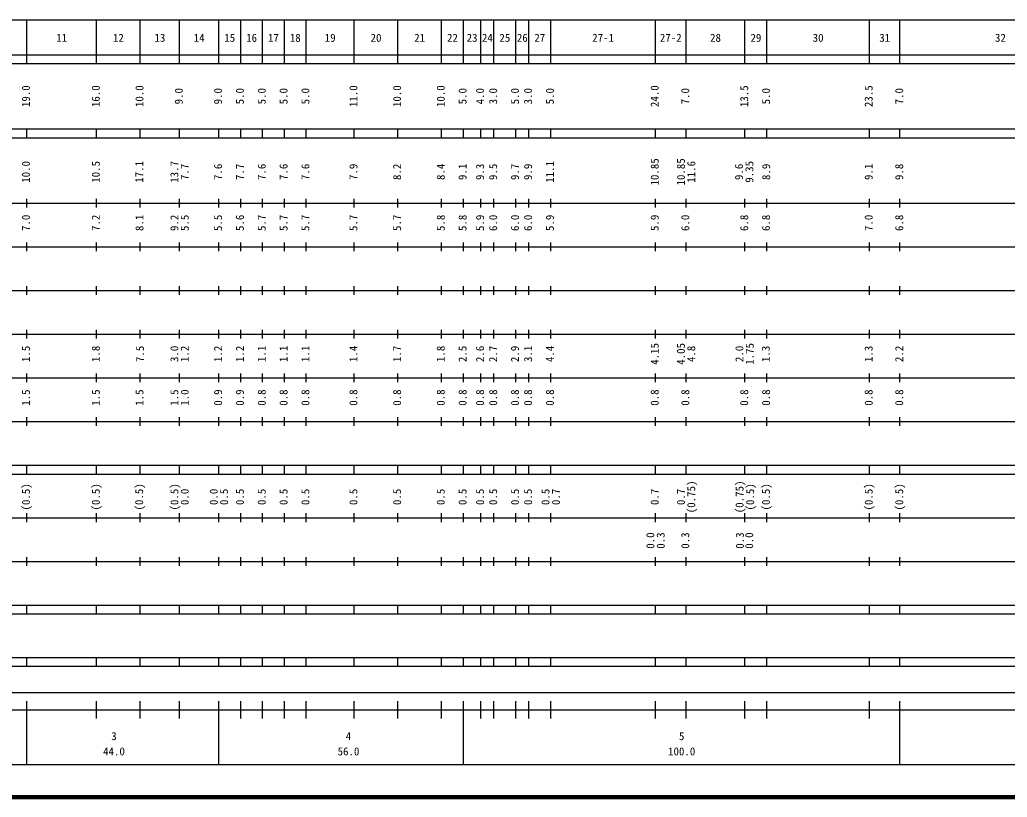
# Model space of a CAD drawing. Units: millimetres, scale not verified. Extents: x 40000 to 680000, y 20000 to 380000.
# Drawn here: x 266404 to 492564, y 20000 to 198000 of the extents above; entities that cross this region are included whole.
import ezdxf
from ezdxf.enums import TextEntityAlignment as Align

# ---------------------------------------------------------------- set-up
doc = ezdxf.new("R2010")
doc.units = ezdxf.units.MM
doc.header["$LTSCALE"] = 1000
doc.layers.add('M-TTL', color=2, linetype='Continuous', lineweight=140)
doc.layers.add('M-TTL-BAND', color=7, linetype='Continuous', lineweight=25)
doc.styles.add('ＭＳ ゴシック', font='')
doc.styles.get('ＭＳ ゴシック').set_extended_font_data('MS Gothic')

msp = doc.modelspace()

# ---------------------------------------------------------------- linework, layer by layer
at = {"layer": 'M-TTL'}
msp.add_line((40000, 20000), (680000, 20000), dxfattribs=at)
at = {"layer": 'M-TTL-BAND'}
for p, q in [((68000, 198000), (579000, 198000)), ((268000, 188000), (268000, 198000)), ((284000, 188000), (284000, 198000)), ((294000, 188000), (294000, 198000)), ((303000, 188000), (303000, 198000)), ((312000, 188000), (312000, 198000)), ((317000, 188000), (317000, 198000)), ((322000, 188000), (322000, 198000)), ((327000, 188000), (327000, 198000)), ((332000, 188000), (332000, 198000)), ((343000, 188000), (343000, 198000)), ((353000, 188000), (353000, 198000)), ((363000, 188000), (363000, 198000)), ((368000, 188000), (368000, 198000)), ((372000, 188000), (372000, 198000)), ((375000, 188000), (375000, 198000)), ((380000, 188000), (380000, 198000)), ((383000, 188000), (383000, 198000)), ((388000, 188000), (388000, 198000)), ((412000, 188000), (412000, 198000)), ((419000, 188000), (419000, 198000)), ((432500, 188000), (432500, 198000)), ((437500, 188000), (437500, 198000)), ((461000, 188000), (461000, 198000)), ((468000, 188000), (468000, 198000)), ((40000, 190000), (579000, 190000)), ((40000, 188000), (579000, 188000)), ((40000, 173000), (579000, 173000)), ((268000, 171000), (268000, 173000)), ((284000, 171000), (284000, 173000)), ((294000, 171000), (294000, 173000)), ((303000, 171000), (303000, 173000)), ((312000, 171000), (312000, 173000)), ((317000, 171000), (317000, 173000)), ((322000, 171000), (322000, 173000)), ((327000, 171000), (327000, 173000)), ((332000, 171000), (332000, 173000)), ((343000, 171000), (343000, 173000)), ((353000, 171000), (353000, 173000)), ((363000, 171000), (363000, 173000)), ((368000, 171000), (368000, 173000)), ((372000, 171000), (372000, 173000)), ((375000, 171000), (375000, 173000)), ((380000, 171000), (380000, 173000)), ((383000, 171000), (383000, 173000)), ((388000, 171000), (388000, 173000)), ((412000, 171000), (412000, 173000)), ((419000, 171000), (419000, 173000)), ((432500, 171000), (432500, 173000)), ((437500, 171000), (437500, 173000)), ((461000, 171000), (461000, 173000)), ((468000, 171000), (468000, 173000)), ((40000, 171000), (579000, 171000)), ((268000, 155000), (268000, 157000)), ((284000, 155000), (284000, 157000)), ((294000, 155000), (294000, 157000)), ((303000, 155000), (303000, 157000)), ((312000, 155000), (312000, 157000)), ((317000, 155000), (317000, 157000)), ((322000, 155000), (322000, 157000)), ((327000, 155000), (327000, 157000)), ((332000, 155000), (332000, 157000)), ((343000, 155000), (343000, 157000)), ((353000, 155000), (353000, 157000)), ((363000, 155000), (363000, 157000)), ((368000, 155000), (368000, 157000)), ((372000, 155000), (372000, 157000)), ((375000, 155000), (375000, 157000)), ((380000, 155000), (380000, 157000)), ((383000, 155000), (383000, 157000)), ((388000, 155000), (388000, 157000)), ((412000, 155000), (412000, 157000)), ((419000, 155000), (419000, 157000)), ((432500, 155000), (432500, 157000)), ((437500, 155000), (437500, 157000)), ((461000, 155000), (461000, 157000)), ((468000, 155000), (468000, 157000)), ((40000, 156000), (579000, 156000)), ((46000, 146000), (579000, 146000)), ((268000, 145000), (268000, 147000)), ((284000, 145000), (284000, 147000)), ((294000, 145000), (294000, 147000)), ((303000, 145000), (303000, 147000)), ((312000, 145000), (312000, 147000)), ((317000, 145000), (317000, 147000)), ((322000, 145000), (322000, 147000)), ((327000, 145000), (327000, 147000)), ((332000, 145000), (332000, 147000)), ((343000, 145000), (343000, 147000)), ((353000, 145000), (353000, 147000)), ((363000, 145000), (363000, 147000)), ((368000, 145000), (368000, 147000)), ((372000, 145000), (372000, 147000)), ((375000, 145000), (375000, 147000)), ((380000, 145000), (380000, 147000)), ((383000, 145000), (383000, 147000)), ((388000, 145000), (388000, 147000)), ((412000, 145000), (412000, 147000)), ((419000, 145000), (419000, 147000)), ((432500, 145000), (432500, 147000)), ((437500, 145000), (437500, 147000)), ((461000, 145000), (461000, 147000)), ((468000, 145000), (468000, 147000)), ((52000, 136000), (579000, 136000)), ((268000, 135000), (268000, 137000)), ((284000, 135000), (284000, 137000)), ((294000, 135000), (294000, 137000)), ((303000, 135000), (303000, 137000)), ((312000, 135000), (312000, 137000)), ((317000, 135000), (317000, 137000)), ((322000, 135000), (322000, 137000)), ((327000, 135000), (327000, 137000)), ((332000, 135000), (332000, 137000)), ((343000, 135000), (343000, 137000)), ((353000, 135000), (353000, 137000)), ((363000, 135000), (363000, 137000)), ((368000, 135000), (368000, 137000)), ((372000, 135000), (372000, 137000)), ((375000, 135000), (375000, 137000)), ((380000, 135000), (380000, 137000)), ((383000, 135000), (383000, 137000)), ((388000, 135000), (388000, 137000)), ((412000, 135000), (412000, 137000)), ((419000, 135000), (419000, 137000)), ((432500, 135000), (432500, 137000)), ((437500, 135000), (437500, 137000)), ((461000, 135000), (461000, 137000)), ((468000, 135000), (468000, 137000)), ((268000, 125000), (268000, 127000)), ((284000, 125000), (284000, 127000)), ((294000, 125000), (294000, 127000)), ((303000, 125000), (303000, 127000)), ((312000, 125000), (312000, 127000)), ((317000, 125000), (317000, 127000)), ((322000, 125000), (322000, 127000)), ((327000, 125000), (327000, 127000)), ((332000, 125000), (332000, 127000)), ((343000, 125000), (343000, 127000)), ((353000, 125000), (353000, 127000)), ((363000, 125000), (363000, 127000)), ((368000, 125000), (368000, 127000)), ((372000, 125000), (372000, 127000)), ((375000, 125000), (375000, 127000)), ((380000, 125000), (380000, 127000)), ((383000, 125000), (383000, 127000)), ((388000, 125000), (388000, 127000)), ((412000, 125000), (412000, 127000)), ((419000, 125000), (419000, 127000)), ((432500, 125000), (432500, 127000)), ((437500, 125000), (437500, 127000)), ((461000, 125000), (461000, 127000)), ((468000, 125000), (468000, 127000)), ((46000, 126000), (579000, 126000)), ((52000, 116000), (579000, 116000)), ((268000, 115000), (268000, 117000)), ((284000, 115000), (284000, 117000)), ((294000, 115000), (294000, 117000)), ((303000, 115000), (303000, 117000)), ((312000, 115000), (312000, 117000)), ((317000, 115000), (317000, 117000)), ((322000, 115000), (322000, 117000)), ((327000, 115000), (327000, 117000)), ((332000, 115000), (332000, 117000)), ((343000, 115000), (343000, 117000)), ((353000, 115000), (353000, 117000)), ((363000, 115000), (363000, 117000)), ((368000, 115000), (368000, 117000)), ((372000, 115000), (372000, 117000)), ((375000, 115000), (375000, 117000)), ((380000, 115000), (380000, 117000)), ((383000, 115000), (383000, 117000)), ((388000, 115000), (388000, 117000)), ((412000, 115000), (412000, 117000)), ((419000, 115000), (419000, 117000)), ((432500, 115000), (432500, 117000)), ((437500, 115000), (437500, 117000)), ((461000, 115000), (461000, 117000)), ((468000, 115000), (468000, 117000)), ((268000, 105000), (268000, 107000)), ((284000, 105000), (284000, 107000)), ((294000, 105000), (294000, 107000)), ((303000, 105000), (303000, 107000)), ((312000, 105000), (312000, 107000)), ((317000, 105000), (317000, 107000)), ((322000, 105000), (322000, 107000)), ((327000, 105000), (327000, 107000)), ((332000, 105000), (332000, 107000)), ((343000, 105000), (343000, 107000)), ((353000, 105000), (353000, 107000)), ((363000, 105000), (363000, 107000)), ((368000, 105000), (368000, 107000)), ((372000, 105000), (372000, 107000)), ((375000, 105000), (375000, 107000)), ((380000, 105000), (380000, 107000)), ((383000, 105000), (383000, 107000)), ((388000, 105000), (388000, 107000)), ((412000, 105000), (412000, 107000)), ((419000, 105000), (419000, 107000)), ((432500, 105000), (432500, 107000)), ((437500, 105000), (437500, 107000)), ((461000, 105000), (461000, 107000)), ((468000, 105000), (468000, 107000)), ((46000, 106000), (579000, 106000)), ((40000, 96000), (579000, 96000)), ((268000, 94000), (268000, 96000)), ((284000, 94000), (284000, 96000)), ((294000, 94000), (294000, 96000)), ((303000, 94000), (303000, 96000)), ((312000, 94000), (312000, 96000)), ((317000, 94000), (317000, 96000)), ((322000, 94000), (322000, 96000)), ((327000, 94000), (327000, 96000)), ((332000, 94000), (332000, 96000)), ((343000, 94000), (343000, 96000)), ((353000, 94000), (353000, 96000)), ((363000, 94000), (363000, 96000)), ((368000, 94000), (368000, 96000)), ((372000, 94000), (372000, 96000)), ((375000, 94000), (375000, 96000)), ((380000, 94000), (380000, 96000)), ((383000, 94000), (383000, 96000)), ((388000, 94000), (388000, 96000)), ((412000, 94000), (412000, 96000)), ((419000, 94000), (419000, 96000)), ((432500, 94000), (432500, 96000)), ((437500, 94000), (437500, 96000)), ((461000, 94000), (461000, 96000)), ((468000, 94000), (468000, 96000)), ((40000, 94000), (579000, 94000)), ((49000, 84000), (579000, 84000)), ((268000, 83000), (268000, 85000)), ((284000, 83000), (284000, 85000)), ((294000, 83000), (294000, 85000)), ((303000, 83000), (303000, 85000)), ((312000, 83000), (312000, 85000)), ((317000, 83000), (317000, 85000)), ((322000, 83000), (322000, 85000)), ((327000, 83000), (327000, 85000)), ((332000, 83000), (332000, 85000)), ((343000, 83000), (343000, 85000)), ((353000, 83000), (353000, 85000)), ((363000, 83000), (363000, 85000)), ((368000, 83000), (368000, 85000)), ((372000, 83000), (372000, 85000)), ((375000, 83000), (375000, 85000)), ((380000, 83000), (380000, 85000)), ((383000, 83000), (383000, 85000)), ((388000, 83000), (388000, 85000)), ((412000, 83000), (412000, 85000)), ((419000, 83000), (419000, 85000)), ((432500, 83000), (432500, 85000)), ((437500, 83000), (437500, 85000)), ((461000, 83000), (461000, 85000)), ((468000, 83000), (468000, 85000)), ((268000, 73000), (268000, 75000)), ((284000, 73000), (284000, 75000)), ((294000, 73000), (294000, 75000)), ((303000, 73000), (303000, 75000)), ((312000, 73000), (312000, 75000)), ((317000, 73000), (317000, 75000)), ((322000, 73000), (322000, 75000)), ((327000, 73000), (327000, 75000)), ((332000, 73000), (332000, 75000)), ((343000, 73000), (343000, 75000)), ((353000, 73000), (353000, 75000)), ((363000, 73000), (363000, 75000)), ((368000, 73000), (368000, 75000)), ((372000, 73000), (372000, 75000)), ((375000, 73000), (375000, 75000)), ((380000, 73000), (380000, 75000)), ((383000, 73000), (383000, 75000)), ((388000, 73000), (388000, 75000)), ((412000, 73000), (412000, 75000)), ((419000, 73000), (419000, 75000)), ((432500, 73000), (432500, 75000)), ((437500, 73000), (437500, 75000)), ((461000, 73000), (461000, 75000)), ((468000, 73000), (468000, 75000)), ((40000, 74000), (579000, 74000)), ((40000, 64000), (579000, 64000)), ((268000, 62000), (268000, 64000)), ((284000, 62000), (284000, 64000)), ((294000, 62000), (294000, 64000)), ((303000, 62000), (303000, 64000)), ((312000, 62000), (312000, 64000)), ((317000, 62000), (317000, 64000)), ((322000, 62000), (322000, 64000)), ((327000, 62000), (327000, 64000)), ((332000, 62000), (332000, 64000)), ((343000, 62000), (343000, 64000)), ((353000, 62000), (353000, 64000)), ((363000, 62000), (363000, 64000)), ((368000, 62000), (368000, 64000)), ((372000, 62000), (372000, 64000)), ((375000, 62000), (375000, 64000)), ((380000, 62000), (380000, 64000)), ((383000, 62000), (383000, 64000)), ((388000, 62000), (388000, 64000)), ((412000, 62000), (412000, 64000)), ((419000, 62000), (419000, 64000)), ((432500, 62000), (432500, 64000)), ((437500, 62000), (437500, 64000)), ((461000, 62000), (461000, 64000)), ((468000, 62000), (468000, 64000)), ((40000, 62000), (579000, 62000)), ((40000, 52000), (579000, 52000)), ((40000, 50000), (579000, 50000)), ((268000, 50000), (268000, 52000)), ((284000, 50000), (284000, 52000)), ((294000, 50000), (294000, 52000)), ((303000, 50000), (303000, 52000)), ((312000, 50000), (312000, 52000)), ((317000, 50000), (317000, 52000)), ((322000, 50000), (322000, 52000)), ((327000, 50000), (327000, 52000)), ((332000, 50000), (332000, 52000)), ((343000, 50000), (343000, 52000)), ((353000, 50000), (353000, 52000)), ((363000, 50000), (363000, 52000)), ((368000, 50000), (368000, 52000)), ((372000, 50000), (372000, 52000)), ((375000, 50000), (375000, 52000)), ((380000, 50000), (380000, 52000)), ((383000, 50000), (383000, 52000)), ((388000, 50000), (388000, 52000)), ((412000, 50000), (412000, 52000)), ((419000, 50000), (419000, 52000)), ((432500, 50000), (432500, 52000)), ((437500, 50000), (437500, 52000)), ((461000, 50000), (461000, 52000)), ((468000, 50000), (468000, 52000)), ((71000, 44000), (565000, 44000)), ((268000, 27500), (268000, 42000)), ((284000, 38000), (284000, 42000)), ((294000, 38000), (294000, 42000)), ((303000, 38000), (303000, 42000)), ((312000, 27500), (312000, 42000)), ((317000, 38000), (317000, 42000)), ((322000, 38000), (322000, 42000)), ((327000, 38000), (327000, 42000)), ((332000, 38000), (332000, 42000)), ((343000, 38000), (343000, 42000)), ((353000, 38000), (353000, 42000)), ((363000, 38000), (363000, 42000)), ((368000, 27500), (368000, 42000)), ((372000, 38000), (372000, 42000)), ((375000, 38000), (375000, 42000)), ((380000, 38000), (380000, 42000)), ((383000, 38000), (383000, 42000)), ((388000, 38000), (388000, 42000)), ((412000, 38000), (412000, 42000)), ((419000, 38000), (419000, 42000)), ((432500, 38000), (432500, 42000)), ((437500, 38000), (437500, 42000)), ((461000, 38000), (461000, 42000)), ((468000, 27500), (468000, 42000)), ((40000, 40000), (579000, 40000)), ((68000, 27500), (579000, 27500))]:
    msp.add_line(p, q, dxfattribs=at)

# ---------------------------------------------------------------- texts
at = {"layer": 'M-TTL-BAND', "style": 'ＭＳ ゴシック'}
for s, p in [('11', (276000, 192405)), ('12', (289000, 192405)), ('13', (298500, 192405)), ('14', (307500, 192405)), ('15', (314500, 192405)), ('16', (319500, 192405)), ('17', (324500, 192405)), ('18', (329500, 192405)), ('19', (337500, 192405)), ('20', (348000, 192405)), ('21', (358000, 192405)), ('22', (365500, 192405)), ('23', (370000, 192405)), ('24', (373500, 192405)), ('25', (377500, 192405)), ('26', (381500, 192405)), ('27', (385500, 192405)), ('27-1', (400000, 192405)), ('27-2', (415500, 192405)), ('28', (425750, 192405)), ('29', (435000, 192405)), ('30', (449250, 192405)), ('31', (464500, 192405)), ('32', (491000, 192405)), ('3', (287989, 32523)), ('4', (341693, 32523)), ('5', (418000, 32523)), ('44.0', (287989, 29033)), ('56.0', (341693, 29033)), ('100.0', (418000, 29033))]:
    msp.add_text(s, height=1833, dxfattribs=at).set_placement(p, align=Align.BOTTOM_CENTER)
for s, p in [('19.0', (269280, 180500)), ('16.0', (285280, 180500)), ('10.0', (295280, 180500)), ('9.0', (304280, 180500)), ('9.0', (313280, 180500)), ('5.0', (318280, 180500)), ('5.0', (323280, 180500)), ('5.0', (328280, 180500)), ('5.0', (333280, 180500)), ('11.0', (344280, 180500)), ('10.0', (354280, 180500)), ('10.0', (364280, 180500)), ('5.0', (369280, 180500)), ('4.0', (373280, 180500)), ('3.0', (376280, 180500)), ('5.0', (381280, 180500)), ('3.0', (384280, 180500)), ('5.0', (389280, 180500)), ('24.0', (413280, 180500)), ('7.0', (420280, 180500)), ('13.5', (433780, 180500)), ('5.0', (438780, 180500)), ('23.5', (462280, 180500)), ('7.0', (469280, 180500)), ('10.0', (269280, 163174)), ('10.5', (285280, 163174)), ('17.1', (295230, 163174)), ('13.7', (303280, 163174)), ('11.1', (389280, 163174)), ('10.85', (413280, 163174)), ('10.85', (419280, 163174)), ('11.6', (421650, 163174)), ('9.35', (434962, 163174)), ('7.7', (305650, 163174)), ('7.6', (313280, 163174)), ('7.7', (318280, 163174)), ('7.6', (323280, 163174)), ('7.6', (328280, 163174)), ('7.6', (333280, 163174)), ('7.9', (344280, 163174)), ('8.2', (354280, 163174)), ('8.4', (364280, 163174)), ('9.1', (369280, 163174)), ('9.3', (373280, 163174)), ('9.5', (376280, 163174)), ('9.7', (381280, 163174)), ('9.9', (384280, 163174)), ('9.6', (432592, 163174)), ('8.9', (438814, 163174)), ('9.1', (462280, 163174)), ('9.8', (469280, 163174)), ('7.0', (269280, 151500)), ('7.2', (285280, 151500)), ('8.1', (295280, 151500)), ('9.2', (303280, 151500)), ('5.5', (305650, 151500)), ('5.5', (313280, 151500)), ('5.6', (318280, 151500)), ('5.7', (323280, 151500)), ('5.7', (328280, 151500)), ('5.7', (333280, 151500)), ('5.7', (344280, 151500)), ('5.7', (354280, 151500)), ('5.8', (364280, 151500)), ('5.8', (369280, 151500)), ('5.9', (373280, 151500)), ('6.0', (376280, 151500)), ('6.0', (381280, 151500)), ('6.0', (384280, 151500)), ('5.9', (389280, 151500)), ('5.9', (413280, 151500)), ('6.0', (420280, 151500)), ('6.8', (433780, 151500)), ('6.8', (438780, 151500)), ('7.0', (462280, 151500)), ('6.8', (469280, 151500)), ('1.5', (269280, 121500)), ('1.8', (285280, 121500)), ('7.5', (295401, 121500)), ('3.0', (303280, 121500)), ('1.2', (305650, 121500)), ('1.2', (313280, 121500)), ('1.2', (318280, 121500)), ('1.1', (323280, 121500)), ('1.1', (328280, 121500)), ('1.1', (333280, 121500)), ('1.4', (344280, 121500)), ('1.7', (354280, 121500)), ('1.8', (364280, 121500)), ('2.5', (369280, 121500)), ('2.6', (373280, 121500)), ('2.7', (376280, 121500)), ('2.9', (381280, 121500)), ('3.1', (384280, 121500)), ('4.4', (389280, 121500)), ('4.15', (413280, 121500)), ('4.05', (419280, 121500)), ('4.8', (421650, 121500)), ('2.0', (432681, 121500)), ('1.75', (435051, 121500)), ('1.3', (438720, 121500)), ('1.3', (462280, 121500)), ('2.2', (469280, 121500)), ('1.5', (269280, 111500)), ('1.5', (285280, 111500)), ('1.5', (295280, 111500)), ('1.5', (303280, 111500)), ('1.0', (305650, 111500)), ('0.9', (313280, 111500)), ('0.9', (318280, 111500)), ('0.8', (323280, 111500)), ('0.8', (328280, 111500)), ('0.8', (333280, 111500)), ('0.8', (344280, 111500)), ('0.8', (354280, 111500)), ('0.8', (364280, 111500)), ('0.8', (369280, 111500)), ('0.8', (373280, 111500)), ('0.8', (376280, 111500)), ('0.8', (381280, 111500)), ('0.8', (384280, 111500)), ('0.8', (389280, 111500)), ('0.8', (413280, 111500)), ('0.8', (420280, 111500)), ('0.8', (433780, 111500)), ('0.8', (438780, 111500)), ('0.8', (462280, 111500)), ('0.8', (469280, 111500)), ('(0.5)', (269280, 88764)), ('(0.5)', (285280, 88764)), ('(0.5)', (295210, 88764)), ('(0.5)', (303280, 88764)), ('0.0', (305650, 88764)), ('0.0', (312280, 88764)), ('0.5', (314650, 88764)), ('0.5', (318280, 88764)), ('0.5', (323280, 88764)), ('0.5', (328280, 88764)), ('0.5', (333280, 88764)), ('0.5', (344280, 88764)), ('0.5', (354280, 88764)), ('0.5', (364280, 88764)), ('0.5', (369280, 88764)), ('0.5', (373280, 88764)), ('0.5', (376280, 88764)), ('0.5', (381280, 88764)), ('0.5', (384280, 88764)), ('0.5', (388280, 88764)), ('0.7', (390650, 88764)), ('0.7', (413280, 88764)), ('0.7', (419280, 88764)), ('(0.75)', (421650, 88764)), ('(0.75)', (432714, 88764)), ('(0.5)', (435136, 88764)), ('(0.5)', (438760, 88764)), ('(0.5)', (462280, 88764)), ('(0.5)', (469280, 88764)), ('0.0', (412280, 78764)), ('0.3', (414650, 78764)), ('0.3', (420280, 78764)), ('0.3', (432780, 78764)), ('0.0', (434924, 78764))]:
    msp.add_text(s, height=1833, rotation=90, dxfattribs=at).set_placement(p, align=Align.BOTTOM_CENTER)

doc.saveas('drawing.dxf')
